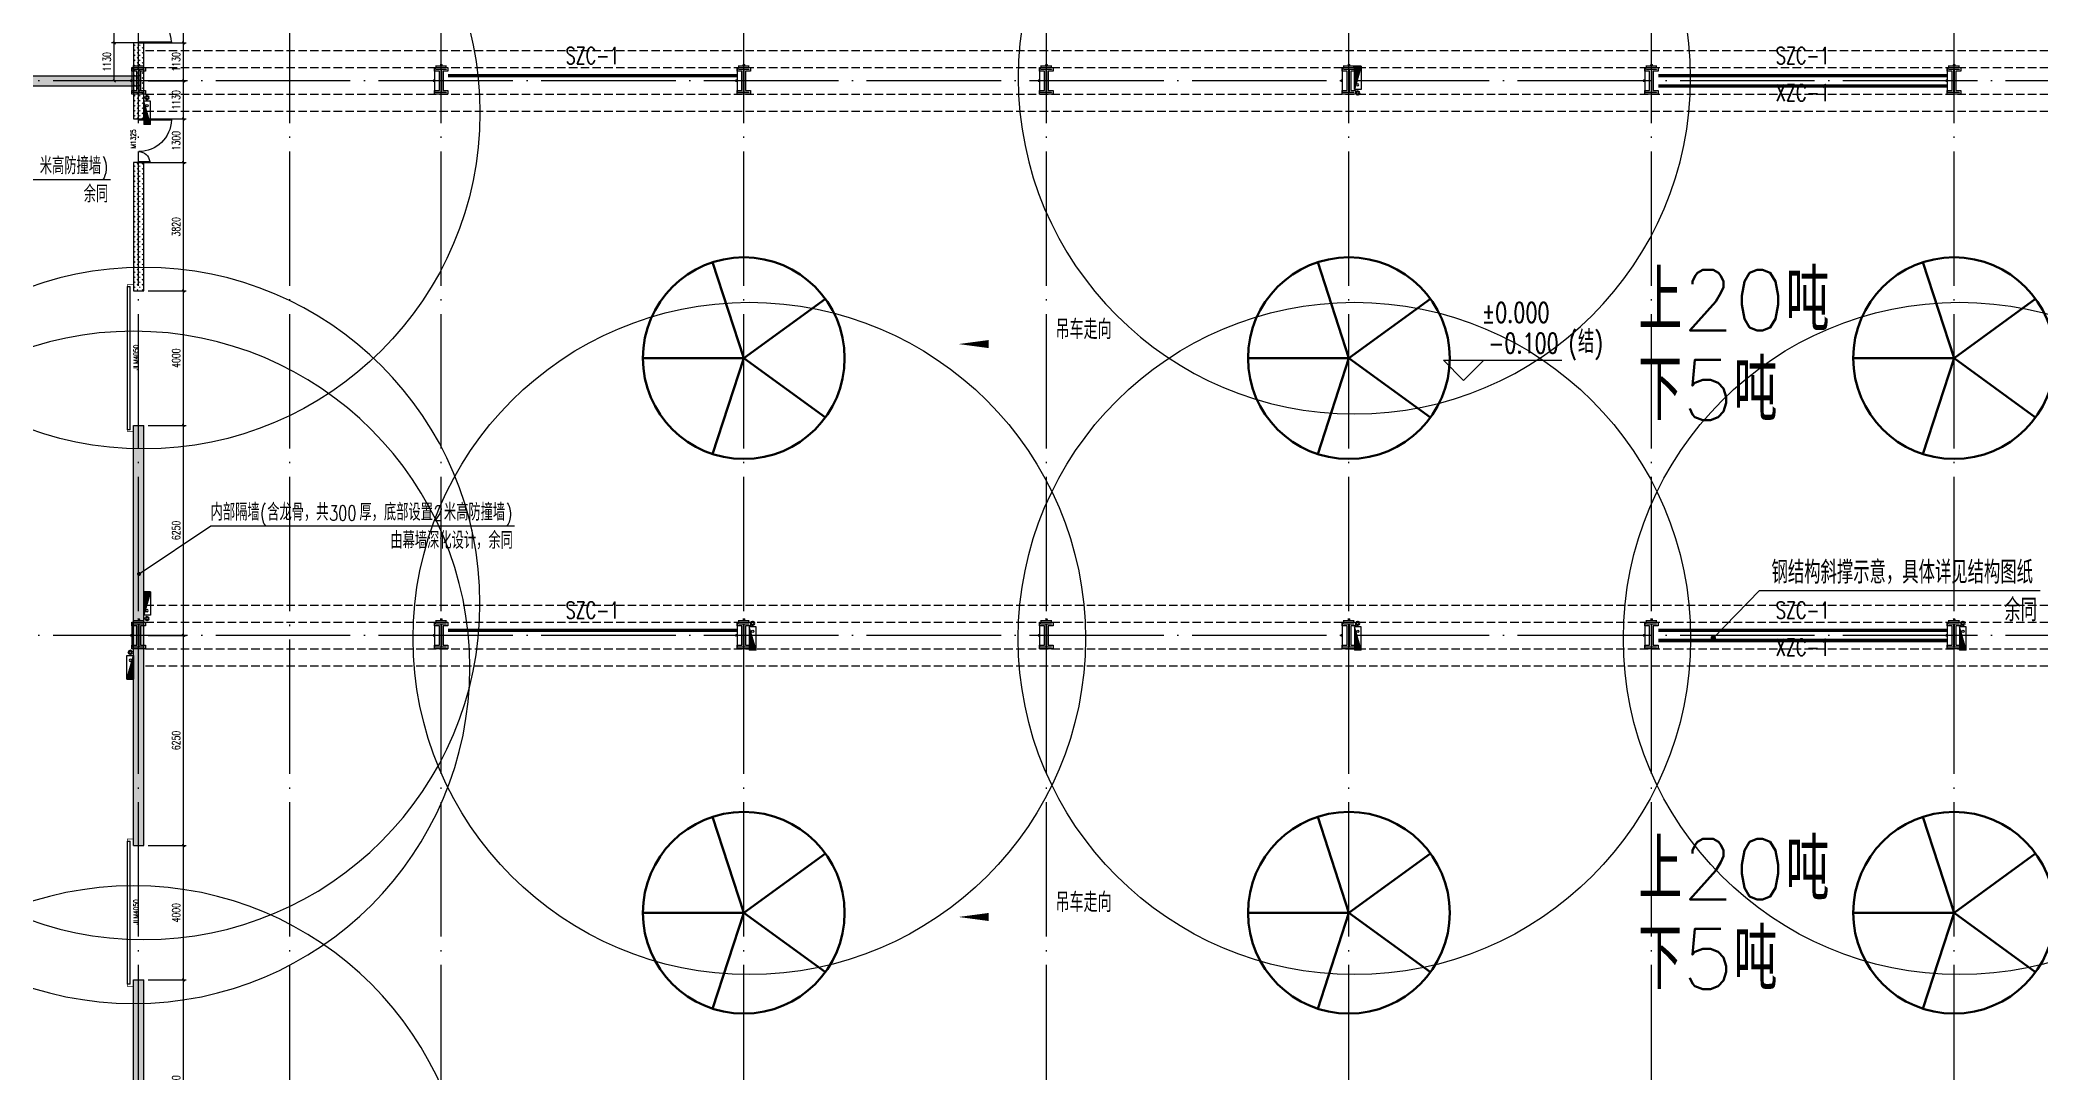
# Model space of a CAD drawing. Extents: x -1313754 to 847533, y 489853 to 941203.
# Drawn here: x -266789 to -207268, y 660052 to 690785 of the extents above; entities that cross this region are included whole.
import ezdxf
from ezdxf.enums import TextEntityAlignment as Align

# ---------------------------------------------------------------- set-up
doc = ezdxf.new("R2010")
doc.units = 0
doc.header["$LTSCALE"] = 1000
doc.header["$MEASUREMENT"] = 0
for name, pattern in [('10平面$0$DASH', [0.35, 0.25, -0.1]), ('CENTER', [2, 1.25, -0.25, 0.25, -0.25]), ('DASH', [0.35, 0.25, -0.1]), ('DOTE', [2.42, 2, -0.2, 0.02, -0.2])]:
    doc.linetypes.add(name, pattern=pattern)
doc.layers.get('Defpoints').update_dxf_attribs({"color": 210})
for name, color, linetype in [('10平面$0$WINDOW', 4, 'Continuous'), ('10平面$0$WINDOW_TEXT', 7, 'Continuous'), ('A-AXIS-DOTE', 14, 'DOTE'), ('A-AXIS-DP', 126, 'Continuous'), ('A-HATCH-2', 251, 'Continuous'), ('A-LIN-V', 9, 'Continuous'), ('A-SFCE', 30, 'Continuous'), ('A-WINDOW', 140, 'Continuous'), ('AS-COLN', 6, 'Continuous'), ('AS-WALL', 40, 'Continuous'), ('DIM_SYMB', 3, 'Continuous'), ('PUB_HATCH', 8, 'Continuous'), ('PUB_TEXT', 7, 'Continuous'), ('SB_ZF消火栓', 10, 'Continuous'), ('建-标高', 3, 'Continuous'), ('建-箭头', 3, 'Continuous')]:
    doc.layers.add(name, color=color, linetype=linetype)
doc.layers.add('A-加建区域', color=47, linetype='Continuous', plot=False)
for name, color, linetype, lineweight in [('LG-ZF消防', 1, 'Continuous', 60), ('THIN', 7, 'Continuous', 0), ('柱间支撑', 6, 'CENTER', 0)]:
    doc.layers.add(name, color=color, linetype=linetype, lineweight=lineweight)
doc.styles.add('10平面$0$_TCH_WINDOW', font='SIMPLEX', dxfattribs={"height": 3.5, "bigfont": 'GBCBIG'})
doc.styles.add('_TCH_DIM', font='SIMPLEX', dxfattribs={"bigfont": 'GBCBIG'})
doc.styles.add('_TCH_DIM_T3', font='SIMPLEX', dxfattribs={"width": 0.705882, "bigfont": 'GBCBIG'})
doc.styles.add('A-STANDARD', font='SIMPLEX', dxfattribs={"bigfont": 'GBCBIG'})
doc.styles.add('TSSD_Rein', font='tj-romans1.shx', dxfattribs={"width": 0.7, "bigfont": 'tj-hztxt.shx'})
doc.dimstyles.new('_TCH_ARCH&&10', dxfattribs={"dimtxt": 29.75, "dimasz": 10, "dimexe": 10, "dimexo": 10, "dimgap": 12.625, "dimtad": 1, "dimdec": 0, "dimzin": 0, "dimdsep": 46, "dimtxsty": '_TCH_DIM_T3', "dimblk": 'ARCHTICK', "dimcen": 0.09, "dimclrt": 7, "dimazin": 2, "dimtfac": 1, "dimtdec": 0, "dimtix": 1, "dimtmove": 2, "dimatfit": 3, "dimfxl": 0, "dimtolj": 1, "dimtzin": 0, "dimarcsym": 0})
doc.dimstyles.new('_TCH_ARCH&&80', dxfattribs={"dimtxt": 238, "dimasz": 80, "dimexe": 80, "dimexo": 80, "dimgap": 101, "dimtad": 1, "dimdec": 0, "dimzin": 0, "dimdsep": 46, "dimtxsty": '_TCH_DIM_T3', "dimblk": 'ARCHTICK', "dimcen": 0.09, "dimclrt": 7, "dimazin": 2, "dimtfac": 1, "dimtdec": 0, "dimtix": 1, "dimtmove": 2, "dimatfit": 3, "dimfxl": 0, "dimtolj": 1, "dimtzin": 0, "dimarcsym": 0})
pattern_1 = [(45, (25.49, 21.51), (-75.000002, 75.000002), [24, -82.06602]), (135, (192.46, 21.51), (-75.000002, -75.000002), [24, -82.06602])]

# ---------------------------------------------------------------- blocks, each defined once
blk = doc.blocks.new('dote')
at = {"layer": 'A-AXIS-DOTE', "ltscale": 2}
for p, q in [((-43117.8, -169748.9), (-43117.8, -75950)), ((-38617.8, -169748.9), (-38617.8, -75950)), ((-34117.8, -169748.9), (-34117.8, -75950)), ((-25117.8, -169748.9), (-25117.8, -75950)), ((-16117.8, -169748.9), (-16117.8, -75950)), ((-7117.8, -169748.9), (-7117.8, -75950)), ((1882.2, -169748.9), (1882.2, -75950)), ((10882.2, -169748.9), (10882.2, -75950)), ((98696.4, -115250), (-75513.6, -115250)), ((98696.4, -131750), (-75513.6, -131750))]:
    blk.add_line(p, q, dxfattribs=at)
blk = doc.blocks.new('G$C2F382D44')
at = {"color": 2, "style": 'A-STANDARD'}
for s, p in [('上20吨', (-2949, 425)), ('下5吨', (-2952, -2245))]:
    blk.add_text(s, height=1800, dxfattribs=at).set_placement(p)
blk = doc.blocks.new('_ArchTick')
at = {"color": 0, "linetype": 'ByBlock', "const_width": 0.4}
blk.add_lwpolyline([(-0.5, -0.5), (0.5, 0.5)], dxfattribs=at)
blk = doc.blocks.new('*D1765')
at = {"layer": 'A-AXIS-DP', "color": 0, "lineweight": -2}
for p, q in [((-195790, 766880), (-195790, 766929)), ((-195790, 766919), (-195490, 766919)), ((-195490, 766880), (-195490, 766929))]:
    blk.add_line(p, q, dxfattribs=at)
at = {"layer": 'Defpoints', "color": 0}
for p in [(-195790, 766870), (-195490, 766919), (-195490, 766870)]:
    blk.add_point(p, dxfattribs=at)
at = {"layer": 'A-AXIS-DP', "color": 0, "lineweight": -2, "xscale": 10, "yscale": 10, "zscale": 10, "rotation": 180}
blk.add_blockref('_ArchTick', (-195790, 766919), dxfattribs=at)
at = {"layer": 'A-AXIS-DP', "color": 0, "lineweight": -2, "xscale": 10, "yscale": 10, "zscale": 10}
blk.add_blockref('_ArchTick', (-195490, 766919), dxfattribs=at)
at = {"layer": 'A-AXIS-DP', "color": 7, "insert": (-195640, 766946), "char_height": 29.8, "attachment_point": 5, "style": '_TCH_DIM_T3'}
blk.add_mtext('\\A1;300', dxfattribs=at)
blk = doc.blocks.new('*D1766')
at = {"layer": 'A-AXIS-DP', "color": 0, "lineweight": -2}
for p, q in [((-195800, 766820), (-195841, 766820)), ((-195831, 766120), (-195831, 766820)), ((-195800, 766120), (-195841, 766120))]:
    blk.add_line(p, q, dxfattribs=at)
at = {"layer": 'Defpoints', "color": 0}
for p in [(-195831, 766820), (-195790, 766820), (-195790, 766120)]:
    blk.add_point(p, dxfattribs=at)
at = {"layer": 'A-AXIS-DP', "color": 0, "lineweight": -2, "xscale": 10, "yscale": 10, "zscale": 10}
for p, rotation in [((-195831, 766820), 90), ((-195831, 766120), 270)]:
    blk.add_blockref('_ArchTick', p, dxfattribs=dict(at, rotation=rotation))
at = {"layer": 'A-AXIS-DP', "color": 7, "insert": (-195859, 766470), "char_height": 29.8, "attachment_point": 5, "rotation": 90, "style": '_TCH_DIM_T3'}
blk.add_mtext('\\A1;700', dxfattribs=at)
blk = doc.blocks.new('w42343')
at = {"layer": 'A-HATCH-2', "linetype": 'DASH'}
for p, q in [((-263654.2, 690470), (-128354.2, 690470)), ((-263654.2, 689970), (-128354.2, 689970)), ((-263654.2, 689170), (-128354.2, 689170)), ((-263654.2, 688670), (-128354.2, 688670)), ((-263654.2, 673970), (-128354.2, 673970)), ((-263654.2, 673470), (-128354.2, 673470)), ((-263654.2, 672670), (-128354.2, 672670)), ((-263654.2, 672170), (-128354.2, 672170))]:
    blk.add_line(p, q, dxfattribs=at)
blk = doc.blocks.new('w4324324')
at = {"layer": 'A-HATCH-2', "lineweight": 60}
for q in [(-1694760, 686605), (-1697614, 684532), (-1691907, 684532), (-1696524, 681178), (-1692997, 681178)]:
    blk.add_line((-1694760, 683605), q, dxfattribs=at)
blk.add_circle((-1694760, 683605), 3000, dxfattribs=at)
blk = doc.blocks.new('ner546')
at = {"layer": 'A-LIN-V'}
for p in [(581780, 43256), (598280, 43256), (581780, 25256), (598280, 25256), (581780, 7256), (598280, 7256)]:
    blk.add_blockref('w4324324', p, dxfattribs=at)
blk = doc.blocks.new('23124232432')
at = {"layer": 'DIM_SYMB'}
for p, q in [((-217017, 672993), (-215643, 674403)), ((-215643, 674403), (-207291, 674403))]:
    blk.add_line(p, q, dxfattribs=at)
at = {"layer": 'DIM_SYMB', "const_width": 80}
blk.add_lwpolyline([(-217045, 672965, 1), (-216990, 673022, 1)], format="xyb", close=True, dxfattribs=at)
at = {"layer": '柱间支撑', "const_width": 100}
for points in [[(-246054, 689720), (-254654, 689720)], [(-210054, 689720), (-218654, 689720)], [(-210054, 689420), (-218654, 689420)], [(-246054, 673220), (-254654, 673220)], [(-210054, 673220), (-218654, 673220)], [(-210054, 672920), (-218654, 672920)]]:
    blk.add_lwpolyline(points, dxfattribs=at)
at = {"layer": 'PUB_TEXT', "style": '_TCH_DIM'}
for s, height, p in [('钢结构斜撑示意，具体详见结构图纸', 675.18, (-215283, 674613)), ('余同', 675.2, (-208358, 673493))]:
    blk.add_text(s, height=height, dxfattribs=at).set_placement(p)
at = {"layer": 'THIN', "style": 'TSSD_Rein', "width": 0.7}
for s, p in [('SZC-1', (-250354, 689920)), ('SZC-1', (-214354, 689920)), ('XZC-1', (-214354, 688816)), ('SZC-1', (-250354, 673420)), ('SZC-1', (-214354, 673420)), ('XZC-1', (-214354, 672316))]:
    blk.add_text(s, height=500, dxfattribs=at).set_placement(p, align=Align.BOTTOM_CENTER)
blk = doc.blocks.new('3333')
at = {"layer": 'A-SFCE', "const_width": 20}
blk.add_lwpolyline([(-227064, 766320), (-227064, 766510), (-227244, 766510), (-227244, 766320)], dxfattribs=at)
blk = doc.blocks.new('34242343243')
at = {"layer": 'A-LIN-V'}
blk.add_line((-263604, 690700), (-263704, 690700), dxfattribs=at)
at = {"layer": 'A-SFCE'}
for p in [(-36950, -83000), (-36950, -99500)]:
    blk.add_blockref('3333', p, dxfattribs=at)
at = {"layer": 'A-SFCE', "xscale": -1, "rotation": 180}
for p in [(-36940, 1445640), (-36950, 1429140)]:
    blk.add_blockref('3333', p, dxfattribs=at)
blk = doc.blocks.new('DOOR2DLIB$SYSLIB$00000123')
at = {"color": 0}
for p, q in [((0.475, -0.001), (0.475, 0.752)), ((0.475, 0.752), (0.5, 0.752)), ((0.5, -0.001), (0.5, 0.752)), ((-0.5, 0), (-0.5, 0.252)), ((-0.475, 0.252), (-0.5, 0.252)), ((-0.475, 0), (-0.475, 0.252)), ((-0.475, 0), (-0.5, 0)), ((0.475, -0.001), (0.5, -0.001))]:
    blk.add_line(p, q, dxfattribs=at)
for centre, radius, start, end in [((0.505, -0.002), 0.755, 92.2493, 179.7238), ((-0.501, 0.003), 0.251, 359.7899, 84.0974)]:
    blk.add_arc(centre, radius, start, end, dxfattribs=at)
blk = doc.blocks.new('10平面$0$$DorLib2D$00000126')
at = {"color": 0, "linetype": 'Continuous'}
for p, q in [((-0.532, 0.5), (-0.532, 0.9)), ((0.532, 0.9), (0.532, 0.5))]:
    blk.add_line(p, q, dxfattribs=at)
at = {"color": 0, "linetype": '10平面$0$DASH'}
for p, q in [((-0.532, 0.9), (0.532, 0.9)), ((-0.532, 0.5), (0.532, 0.5))]:
    blk.add_line(p, q, dxfattribs=at)
blk = doc.blocks.new('423432433333')
at = {"layer": 'PUB_HATCH'}
h = blk.add_hatch(dxfattribs=at)
h.set_pattern_fill('石膏板', color=256, scale=30, style=0)
h.set_pattern_definition(pattern_1)
h.paths.add_polyline_path([(-261010, 688490), (-261010, 690750), (-261310, 690750), (-261310, 688490)])
h = blk.add_hatch(dxfattribs=at)
h.set_pattern_fill('石膏板', color=256, scale=30, style=0)
h.set_pattern_definition(pattern_1)
h.paths.add_polyline_path([(-261010, 683370), (-261010, 687190), (-261310, 687190), (-261310, 683370)])
h = blk.add_hatch(dxfattribs=at)
h.set_pattern_fill('石膏板', color=256, scale=30, style=0)
h.set_pattern_definition(pattern_1)
h.paths.add_polyline_path([(-261010, 666870), (-261010, 679370), (-261310, 679370), (-261310, 666870)])
h = blk.add_hatch(dxfattribs=at)
h.set_pattern_fill('石膏板', color=256, scale=30, style=0)
h.set_pattern_definition(pattern_1)
h.paths.add_polyline_path([(-261010, 650370), (-261010, 662870), (-261310, 662870), (-261310, 650370)])
at = {"layer": 'AS-WALL'}
for p, q in [((-261010, 690750), (-261310, 690750)), ((-261310, 690750), (-261310, 688490)), ((-261010, 688490), (-261010, 690750)), ((-261310, 688490), (-261010, 688490)), ((-261010, 687190), (-261310, 687190)), ((-261310, 687190), (-261310, 683370)), ((-261010, 683370), (-261010, 687190)), ((-261310, 683370), (-261010, 683370)), ((-261310, 666870), (-261310, 679370)), ((-261310, 679370), (-261010, 679370)), ((-261010, 666870), (-261010, 679370)), ((-261310, 666870), (-261010, 666870)), ((-261310, 650370), (-261310, 662870)), ((-261310, 662870), (-261010, 662870)), ((-261010, 650370), (-261010, 662870))]:
    blk.add_line(p, q, dxfattribs=at)
at = {"layer": '10平面$0$WINDOW'}
ref = blk.add_blockref('DOOR2DLIB$SYSLIB$00000123', (-261160, 691400), dxfattribs=dict(at, xscale=-1300, yscale=-1300, zscale=300, rotation=90.00000000093488))
ref.add_attrib('A', 'M1325', (-261247, 691165), dxfattribs={"layer": '10平面$0$WINDOW_TEXT', "ltscale": 500, "height": 148.8, "rotation": 90, "style": '10平面$0$_TCH_WINDOW', "width": 0.705882})
ref = blk.add_blockref('DOOR2DLIB$SYSLIB$00000123', (-261160, 687840), dxfattribs=dict(at, xscale=1300, yscale=-1300, zscale=300, rotation=90.00000000093488))
ref.add_attrib('A', 'M1325', (-261247, 687605), dxfattribs={"layer": '10平面$0$WINDOW_TEXT', "ltscale": 500, "height": 148.8, "rotation": 90, "style": '10平面$0$_TCH_WINDOW', "width": 0.705882})
ref = blk.add_blockref('10平面$0$$DorLib2D$00000126', (-261310, 681370), dxfattribs=dict(at, xscale=-4000, yscale=-200, zscale=200, rotation=269.9999999997814))
ref.add_attrib('A', 'JLM4050', (-261166, 681016), dxfattribs={"layer": '10平面$0$WINDOW_TEXT', "ltscale": 500, "height": 148.8, "rotation": 90, "style": '10平面$0$_TCH_WINDOW', "width": 0.705882})
ref = blk.add_blockref('10平面$0$$DorLib2D$00000126', (-261310, 664870), dxfattribs=dict(at, xscale=-4000, yscale=-200, zscale=200, rotation=269.9999999997814))
ref.add_attrib('A', 'JLM4050', (-261166, 664516), dxfattribs={"layer": '10平面$0$WINDOW_TEXT', "ltscale": 500, "height": 148.8, "rotation": 90, "style": '10平面$0$_TCH_WINDOW', "width": 0.705882})
blk = doc.blocks.new('A$C5D961328')
at = {"layer": 'SB_ZF消火栓'}
blk.add_hatch(color=256, dxfattribs=at).paths.add_polyline_path([(0, 40), (700, 40), (700, 240)])
at = {"layer": 'A-LIN-V', "ltscale": 500}
blk.add_circle((350, 40), 10001, dxfattribs=at)
at = {"layer": 'SB_ZF消火栓'}
for p, q in [((700, 240), (0, 240)), ((0, 240), (0, 40)), ((700, 240), (0, 40)), ((0, 40), (700, 40)), ((700, 240), (700, 40))]:
    blk.add_line(p, q, dxfattribs=at)
at = {"layer": 'SB_ZF消火栓', "color": 1}
blk.add_circle((140, 140), 32.5, dxfattribs=at)
blk = doc.blocks.new('43242343')
at = {"layer": 'LG-ZF消防', "linetype": 'Continuous'}
for centre in [(-227590, 689210), (-263604, 689070), (-263604, 673570), (-245590, 673430), (-227590, 673430), (-209590, 673430), (-264104, 672570)]:
    blk.add_circle(centre, 50, dxfattribs=at)
blk = doc.blocks.new('234243242332')
at = {"layer": 'LG-ZF消防', "linetype": 'Continuous'}
blk.add_blockref('43242343', (0, 0), dxfattribs=at)
at = {"layer": 'SB_ZF消火栓', "xscale": -1}
for p, rotation in [((-227730, 689310), 270), ((-263744, 673670), 270), ((-263964, 672470), 89.99999999999997), ((-263964, 655970), 89.99999999999997)]:
    blk.add_blockref('A$C5D961328', p, dxfattribs=dict(at, rotation=rotation))
at = {"layer": 'SB_ZF消火栓', "rotation": 270}
for p in [(-263744, 688970), (-245730, 673330), (-227730, 673330), (-209730, 673330)]:
    blk.add_blockref('A$C5D961328', p, dxfattribs=at)
blk = doc.blocks.new('*D780')
at = {"layer": 'A-AXIS-DP', "color": 0, "lineweight": -2}
for p, q in [((-263574, 692000), (-262440, 692000)), ((-262520, 690700), (-262520, 692000)), ((-263574, 690700), (-262440, 690700))]:
    blk.add_line(p, q, dxfattribs=at)
at = {"layer": 'Defpoints', "color": 0}
for p in [(-263654, 692000), (-262520, 692000), (-263654, 690700)]:
    blk.add_point(p, dxfattribs=at)
at = {"layer": 'A-AXIS-DP', "color": 0, "lineweight": -2, "xscale": 80, "yscale": 80, "zscale": 80}
for p, rotation in [((-262520, 692000), 90), ((-262520, 690700), 270)]:
    blk.add_blockref('_ArchTick', p, dxfattribs=dict(at, rotation=rotation))
at = {"layer": 'A-AXIS-DP', "color": 7, "insert": (-262740, 691350), "char_height": 238, "attachment_point": 5, "rotation": 90, "style": '_TCH_DIM_T3'}
blk.add_mtext('\\A1;1300', dxfattribs=at)
blk = doc.blocks.new('*D781')
at = {"layer": 'A-AXIS-DP', "color": 0, "lineweight": -2}
for p, q in [((-263574, 690700), (-262440, 690700)), ((-262520, 689570), (-262520, 690700)), ((-263574, 689570), (-262440, 689570))]:
    blk.add_line(p, q, dxfattribs=at)
at = {"layer": 'Defpoints', "color": 0}
for p in [(-263654, 690700), (-262520, 690700), (-263654, 689570)]:
    blk.add_point(p, dxfattribs=at)
at = {"layer": 'A-AXIS-DP', "color": 0, "lineweight": -2, "xscale": 80, "yscale": 80, "zscale": 80}
for p, rotation in [((-262520, 690700), 90), ((-262520, 689570), 270)]:
    blk.add_blockref('_ArchTick', p, dxfattribs=dict(at, rotation=rotation))
at = {"layer": 'A-AXIS-DP', "color": 7, "insert": (-262740, 690135), "char_height": 238, "attachment_point": 5, "rotation": 90, "style": '_TCH_DIM_T3'}
blk.add_mtext('\\A1;1130', dxfattribs=at)
blk = doc.blocks.new('*D782')
at = {"layer": 'A-AXIS-DP', "color": 0, "lineweight": -2}
for p, q in [((-263574, 689570), (-262440, 689570)), ((-262520, 688440), (-262520, 689570)), ((-263574, 688440), (-262440, 688440))]:
    blk.add_line(p, q, dxfattribs=at)
at = {"layer": 'Defpoints', "color": 0}
for p in [(-263654, 689570), (-262520, 689570), (-263654, 688440)]:
    blk.add_point(p, dxfattribs=at)
at = {"layer": 'A-AXIS-DP', "color": 0, "lineweight": -2, "xscale": 80, "yscale": 80, "zscale": 80}
for p, rotation in [((-262520, 689570), 90), ((-262520, 688440), 270)]:
    blk.add_blockref('_ArchTick', p, dxfattribs=dict(at, rotation=rotation))
at = {"layer": 'A-AXIS-DP', "color": 7, "insert": (-262740, 689005), "char_height": 238, "attachment_point": 5, "rotation": 90, "style": '_TCH_DIM_T3'}
blk.add_mtext('\\A1;1130', dxfattribs=at)
blk = doc.blocks.new('*D783')
at = {"layer": 'A-AXIS-DP', "color": 0, "lineweight": -2}
for p, q in [((-263574, 688440), (-262440, 688440)), ((-262520, 687140), (-262520, 688440)), ((-263574, 687140), (-262440, 687140))]:
    blk.add_line(p, q, dxfattribs=at)
at = {"layer": 'Defpoints', "color": 0}
for p in [(-263654, 688440), (-262520, 688440), (-263654, 687140)]:
    blk.add_point(p, dxfattribs=at)
at = {"layer": 'A-AXIS-DP', "color": 0, "lineweight": -2, "xscale": 80, "yscale": 80, "zscale": 80}
for p, rotation in [((-262520, 688440), 90), ((-262520, 687140), 270)]:
    blk.add_blockref('_ArchTick', p, dxfattribs=dict(at, rotation=rotation))
at = {"layer": 'A-AXIS-DP', "color": 7, "insert": (-262740, 687790), "char_height": 238, "attachment_point": 5, "rotation": 90, "style": '_TCH_DIM_T3'}
blk.add_mtext('\\A1;1300', dxfattribs=at)
blk = doc.blocks.new('*D784')
at = {"layer": 'A-AXIS-DP', "color": 0, "lineweight": -2}
for p, q in [((-263574, 687140), (-262440, 687140)), ((-262520, 683320), (-262520, 687140)), ((-263574, 683320), (-262440, 683320))]:
    blk.add_line(p, q, dxfattribs=at)
at = {"layer": 'Defpoints', "color": 0}
for p in [(-263654, 687140), (-262520, 687140), (-263654, 683320)]:
    blk.add_point(p, dxfattribs=at)
at = {"layer": 'A-AXIS-DP', "color": 0, "lineweight": -2, "xscale": 80, "yscale": 80, "zscale": 80}
for p, rotation in [((-262520, 687140), 90), ((-262520, 683320), 270)]:
    blk.add_blockref('_ArchTick', p, dxfattribs=dict(at, rotation=rotation))
at = {"layer": 'A-AXIS-DP', "color": 7, "insert": (-262740, 685230), "char_height": 238, "attachment_point": 5, "rotation": 90, "style": '_TCH_DIM_T3'}
blk.add_mtext('\\A1;3820', dxfattribs=at)
blk = doc.blocks.new('*D785')
at = {"layer": 'A-AXIS-DP', "color": 0, "lineweight": -2}
for p, q in [((-263574, 683320), (-262440, 683320)), ((-262520, 679320), (-262520, 683320)), ((-263574, 679320), (-262440, 679320))]:
    blk.add_line(p, q, dxfattribs=at)
at = {"layer": 'Defpoints', "color": 0}
for p in [(-263654, 683320), (-262520, 683320), (-263654, 679320)]:
    blk.add_point(p, dxfattribs=at)
at = {"layer": 'A-AXIS-DP', "color": 0, "lineweight": -2, "xscale": 80, "yscale": 80, "zscale": 80}
for p, rotation in [((-262520, 683320), 90), ((-262520, 679320), 270)]:
    blk.add_blockref('_ArchTick', p, dxfattribs=dict(at, rotation=rotation))
at = {"layer": 'A-AXIS-DP', "color": 7, "insert": (-262740, 681320), "char_height": 238, "attachment_point": 5, "rotation": 90, "style": '_TCH_DIM_T3'}
blk.add_mtext('\\A1;4000', dxfattribs=at)
blk = doc.blocks.new('*D786')
at = {"layer": 'A-AXIS-DP', "color": 0, "lineweight": -2}
for p, q in [((-263574, 679320), (-262440, 679320)), ((-262520, 673070), (-262520, 679320)), ((-263574, 673070), (-262440, 673070))]:
    blk.add_line(p, q, dxfattribs=at)
at = {"layer": 'Defpoints', "color": 0}
for p in [(-263654, 679320), (-262520, 679320), (-263654, 673070)]:
    blk.add_point(p, dxfattribs=at)
at = {"layer": 'A-AXIS-DP', "color": 0, "lineweight": -2, "xscale": 80, "yscale": 80, "zscale": 80}
for p, rotation in [((-262520, 679320), 90), ((-262520, 673070), 270)]:
    blk.add_blockref('_ArchTick', p, dxfattribs=dict(at, rotation=rotation))
at = {"layer": 'A-AXIS-DP', "color": 7, "insert": (-262740, 676195), "char_height": 238, "attachment_point": 5, "rotation": 90, "style": '_TCH_DIM_T3'}
blk.add_mtext('\\A1;6250', dxfattribs=at)
blk = doc.blocks.new('*D787')
at = {"layer": 'A-AXIS-DP', "color": 0, "lineweight": -2}
for p, q in [((-263574, 673070), (-262440, 673070)), ((-262520, 666820), (-262520, 673070)), ((-263574, 666820), (-262440, 666820))]:
    blk.add_line(p, q, dxfattribs=at)
at = {"layer": 'Defpoints', "color": 0}
for p in [(-263654, 673070), (-262520, 673070), (-263654, 666820)]:
    blk.add_point(p, dxfattribs=at)
at = {"layer": 'A-AXIS-DP', "color": 0, "lineweight": -2, "xscale": 80, "yscale": 80, "zscale": 80}
for p, rotation in [((-262520, 673070), 90), ((-262520, 666820), 270)]:
    blk.add_blockref('_ArchTick', p, dxfattribs=dict(at, rotation=rotation))
at = {"layer": 'A-AXIS-DP', "color": 7, "insert": (-262740, 669945), "char_height": 238, "attachment_point": 5, "rotation": 90, "style": '_TCH_DIM_T3'}
blk.add_mtext('\\A1;6250', dxfattribs=at)
blk = doc.blocks.new('*D788')
at = {"layer": 'A-AXIS-DP', "color": 0, "lineweight": -2}
for p, q in [((-263574, 666820), (-262440, 666820)), ((-262520, 662820), (-262520, 666820)), ((-263574, 662820), (-262440, 662820))]:
    blk.add_line(p, q, dxfattribs=at)
at = {"layer": 'Defpoints', "color": 0}
for p in [(-263654, 666820), (-262520, 666820), (-263654, 662820)]:
    blk.add_point(p, dxfattribs=at)
at = {"layer": 'A-AXIS-DP', "color": 0, "lineweight": -2, "xscale": 80, "yscale": 80, "zscale": 80}
for p, rotation in [((-262520, 666820), 90), ((-262520, 662820), 270)]:
    blk.add_blockref('_ArchTick', p, dxfattribs=dict(at, rotation=rotation))
at = {"layer": 'A-AXIS-DP', "color": 7, "insert": (-262740, 664820), "char_height": 238, "attachment_point": 5, "rotation": 90, "style": '_TCH_DIM_T3'}
blk.add_mtext('\\A1;4000', dxfattribs=at)
blk = doc.blocks.new('*D789')
at = {"layer": 'A-AXIS-DP', "color": 0, "lineweight": -2}
for p, q in [((-263574, 662820), (-262440, 662820)), ((-262520, 656570), (-262520, 662820)), ((-263574, 656570), (-262440, 656570))]:
    blk.add_line(p, q, dxfattribs=at)
at = {"layer": 'Defpoints', "color": 0}
for p in [(-263654, 662820), (-262520, 662820), (-263654, 656570)]:
    blk.add_point(p, dxfattribs=at)
at = {"layer": 'A-AXIS-DP', "color": 0, "lineweight": -2, "xscale": 80, "yscale": 80, "zscale": 80}
for p, rotation in [((-262520, 662820), 90), ((-262520, 656570), 270)]:
    blk.add_blockref('_ArchTick', p, dxfattribs=dict(at, rotation=rotation))
at = {"layer": 'A-AXIS-DP', "color": 7, "insert": (-262740, 659695), "char_height": 238, "attachment_point": 5, "rotation": 90, "style": '_TCH_DIM_T3'}
blk.add_mtext('\\A1;6250', dxfattribs=at)
blk = doc.blocks.new('*D795')
at = {"layer": 'A-AXIS-DP', "color": 0, "lineweight": -2}
for p, q in [((-263934, 690700), (-264660, 690700)), ((-264580, 689570), (-264580, 690700)), ((-263934, 689570), (-264660, 689570))]:
    blk.add_line(p, q, dxfattribs=at)
at = {"layer": 'Defpoints', "color": 0}
for p in [(-264580, 690700), (-263854, 690700), (-263854, 689570)]:
    blk.add_point(p, dxfattribs=at)
at = {"layer": 'A-AXIS-DP', "color": 0, "lineweight": -2, "xscale": 80, "yscale": 80, "zscale": 80}
for p, rotation in [((-264580, 690700), 90), ((-264580, 689570), 270)]:
    blk.add_blockref('_ArchTick', p, dxfattribs=dict(at, rotation=rotation))
at = {"layer": 'A-AXIS-DP', "color": 7, "insert": (-264800, 690135), "char_height": 238, "attachment_point": 5, "rotation": 90, "style": '_TCH_DIM_T3'}
blk.add_mtext('\\A1;1130', dxfattribs=at)
blk = doc.blocks.new('*D796')
at = {"layer": 'A-AXIS-DP', "color": 0, "lineweight": -2}
for p, q in [((-263934, 692000), (-264660, 692000)), ((-264580, 690700), (-264580, 692000)), ((-263934, 690700), (-264660, 690700))]:
    blk.add_line(p, q, dxfattribs=at)
at = {"layer": 'Defpoints', "color": 0}
for p in [(-264580, 692000), (-263854, 692000), (-263854, 690700)]:
    blk.add_point(p, dxfattribs=at)
at = {"layer": 'A-AXIS-DP', "color": 0, "lineweight": -2, "xscale": 80, "yscale": 80, "zscale": 80}
for p, rotation in [((-264580, 692000), 90), ((-264580, 690700), 270)]:
    blk.add_blockref('_ArchTick', p, dxfattribs=dict(at, rotation=rotation))
at = {"layer": 'A-AXIS-DP', "color": 7, "insert": (-264800, 691350), "char_height": 238, "attachment_point": 5, "rotation": 90, "style": '_TCH_DIM_T3'}
blk.add_mtext('\\A1;1300', dxfattribs=at)
blk = doc.blocks.new('nt66')
at = {"layer": 'A-HATCH-2'}
blk.add_lwpolyline([(-195840, 766870), (-195440, 766870), (-195440, 766758), (-195586, 766758), (-195586, 766182), (-195440, 766182), (-195440, 766070), (-195840, 766070), (-195840, 766182), (-195694, 766182), (-195694, 766758), (-195840, 766758)], close=True, dxfattribs=at)
at = {"layer": 'AS-COLN'}
blk.add_lwpolyline([(-195790, 766820), (-195490, 766820), (-195490, 766808), (-195636, 766808), (-195636, 766132), (-195490, 766132), (-195490, 766120), (-195790, 766120), (-195790, 766132), (-195644, 766132), (-195644, 766808), (-195790, 766808)], close=True, dxfattribs=at)
at = {"layer": 'A-AXIS-DP'}
for p1, p2, distance, picture, middle in [((-195790, 766120), (-195790, 766820), 41.2, '*D1766', (-195858.7, 766470)), ((-195790, 766870), (-195490, 766870), 48.8, '*D1765', (-195640, 766946.2))]:
    dim = blk.add_aligned_dim(p1=p1, p2=p2, distance=distance, dimstyle='_TCH_ARCH&&10', dxfattribs=at)
    dim.commit()
    dim.dimension.update_dxf_attribs({"geometry": picture, "text_midpoint": middle})
blk = doc.blocks.new('33333')
for p in [(-68214, -76900), (-59214, -76900), (-50214, -76900), (-41214, -76900), (-32214, -76900), (-23214, -76900), (-14214, -76900), (-68214, -93400), (-59214, -93400), (-50214, -93400), (-41214, -93400), (-32214, -93400), (-23214, -93400), (-14214, -93400)]:
    blk.add_blockref('nt66', p)

msp = doc.modelspace()

# ---------------------------------------------------------------- hatches: boundary and pattern name
at = {"layer": 'PUB_HATCH'}
h = msp.add_hatch(dxfattribs=at)
h.set_pattern_fill('石膏板', color=256, scale=30, style=0)
h.set_pattern_definition(pattern_1)
h.paths.add_polyline_path([(-275133.2, 689720), (-275230.5, 689420), (-263854.2, 689420), (-263854.2, 689720)])

# ---------------------------------------------------------------- linework, layer by layer
at = {"layer": 'AS-WALL'}
for p, q in [((-275230.5, 689420), (-263854.2, 689420)), ((-275133.2, 689720), (-263854.2, 689720)), ((-263854.2, 689720), (-263854.2, 689420))]:
    msp.add_line(p, q, dxfattribs=at)
at = {"layer": 'DIM_SYMB'}
for p, q in [((-273881.1, 686635.2), (-264690, 686635.2)), ((-263844.2, 674900), (-261704.2, 676330)), ((-263844.2, 674900), (-261704.2, 676330)), ((-261704.2, 676330), (-252670, 676330))]:
    msp.add_line(p, q, dxfattribs=at)
at = {"layer": 'DIM_SYMB', "const_width": 60}
msp.add_lwpolyline([(-263869.1, 674883.3, 1), (-263819.2, 674916.7, 1)], format="xyb", close=True, dxfattribs=at)
msp.add_lwpolyline([(-263869.1, 674883.3, 1), (-263819.2, 674916.7, 1)], format="xyb", close=True, dxfattribs=at)
at = {"layer": '建-标高'}
for p, q in [((-224440.6, 680660), (-225040.6, 681260)), ((-225040.6, 681260), (-221520.6, 681260)), ((-224440.6, 680660), (-223840.6, 681260))]:
    msp.add_line(p, q, dxfattribs=at)
at = {"layer": '建-箭头'}
for points in [[(-232567, 681738.9, 0, 0, 0), (-239467, 681738.9, 0, 240, 0), (-238567, 681738.9, 0, 0, 0)], [(-232567, 664693.9, 0, 0, 0), (-239467, 664693.9, 0, 240, 0), (-238567, 664693.9, 0, 0, 0)]]:
    msp.add_lwpolyline(points, format="xyseb", dxfattribs=at)

# ---------------------------------------------------------------- block references
for p in [(-216290, 681720), (-216290, 664790)]:
    msp.add_blockref('G$C2F382D44', p)
at = {"layer": 'A-LIN-V', "rotation": 90.00000000000001}
msp.add_blockref('ner546', (481006.5, 1777800), dxfattribs=at)
at = {"layer": 'A-WINDOW'}
for name in ['33333', 'w42343']:
    msp.add_blockref(name, (0, 0), dxfattribs=at)
at = {"layer": 'A-加建区域'}
msp.add_blockref('423432433333', (-2694.2, -50), dxfattribs=at)
at = {"layer": 'AS-WALL'}
msp.add_blockref('dote', (-220736.4, 804820), dxfattribs=at)
at = {"layer": 'DIM_SYMB'}
msp.add_blockref('34242343243', (0, 0), dxfattribs=at)
at = {"layer": 'SB_ZF消火栓', "linetype": 'Continuous'}
msp.add_blockref('234243242332', (0, 0), dxfattribs=at)
at = {"layer": '柱间支撑'}
msp.add_blockref('23124232432', (0, 0), dxfattribs=at)

# ---------------------------------------------------------------- texts
at = {"layer": 'PUB_TEXT'}
for s, height, style, p in [('米高防撞墙', 506.38, '_TCH_DIM', (-266795.6, 686792.7)), ('余同', 506.38, '_TCH_DIM', (-265489.8, 685952.7)), ('吊车走向', 578.72, 'A-STANDARD', (-236579.3, 681885.8)), ('结', 675.2, 'A-STANDARD', (-221040.6, 681470)), ('内部隔墙', 506.38, '_TCH_DIM', (-261714.8, 676487.5)), ('含龙骨，共', 506.38, '_TCH_DIM', (-260030.4, 676487.5)), ('厚，底部设置', 506.38, '_TCH_DIM', (-257287.3, 676487.5)), ('米高防撞墙', 506.38, '_TCH_DIM', (-254775.6, 676487.5)), ('由幕墙深化设计，余同', 506.38, '_TCH_DIM', (-256368.5, 675647.5)), ('吊车走向', 578.72, 'A-STANDARD', (-236579.3, 664840.8))]:
    msp.add_text(s, height=height, dxfattribs=dict(at, style=style)).set_placement(p)
at = {"layer": 'PUB_TEXT', "width": 0.705882}
for s, height, style, p in [(')', 446.2, '_TCH_DIM', (-264952.5, 686792.7)), ('%%P0.000', 595, 'A-STANDARD', (-223900.6, 682380)), ('(', 595, 'A-STANDARD', (-221320.6, 681470)), (')', 595, 'A-STANDARD', (-220549.1, 681470)), ('-0.100', 595, 'A-STANDARD', (-223700.6, 681470)), ('(', 446.2, '_TCH_DIM', (-260240.4, 676487.5)), ('300', 446.25, '_TCH_DIM', (-258187.3, 676487.5)), ('2', 446.2, '_TCH_DIM', (-255075.6, 676487.5)), (')', 446.2, '_TCH_DIM', (-252932.5, 676487.5))]:
    msp.add_text(s, height=height, dxfattribs=dict(at, style=style)).set_placement(p)

# ---------------------------------------------------------------- dimensions: what is measured, and where the dimension line sits
at = {"layer": 'A-AXIS-DP'}
for p1, p2, distance, picture, middle in [((-263854.2, 690700), (-263854.2, 692000), 725.8, '*D796', (-264800, 691350)), ((-263654.2, 690700), (-263654.2, 692000), -1134.2, '*D780', (-262740, 691350)), ((-263854.2, 689570), (-263854.2, 690700), 725.8, '*D795', (-264800, 690135)), ((-263654.2, 689570), (-263654.2, 690700), -1134.2, '*D781', (-262740, 690135)), ((-263654.2, 688440), (-263654.2, 689570), -1134.2, '*D782', (-262740, 689005)), ((-263654.2, 687140), (-263654.2, 688440), -1134.2, '*D783', (-262740, 687790)), ((-263654.2, 683320), (-263654.2, 687140), -1134.2, '*D784', (-262740, 685230)), ((-263654.2, 679320), (-263654.2, 683320), -1134.2, '*D785', (-262740, 681320)), ((-263654.2, 673070), (-263654.2, 679320), -1134.2, '*D786', (-262740, 676195)), ((-263654.2, 666820), (-263654.2, 673070), -1134.2, '*D787', (-262740, 669945)), ((-263654.2, 662820), (-263654.2, 666820), -1134.2, '*D788', (-262740, 664820)), ((-263654.2, 656570), (-263654.2, 662820), -1134.2, '*D789', (-262740, 659695))]:
    dim = msp.add_aligned_dim(p1=p1, p2=p2, distance=distance, dimstyle='_TCH_ARCH&&80', dxfattribs=at)
    dim.commit()
    dim.dimension.update_dxf_attribs({"geometry": picture, "text_midpoint": middle})

doc.saveas('drawing.dxf')
